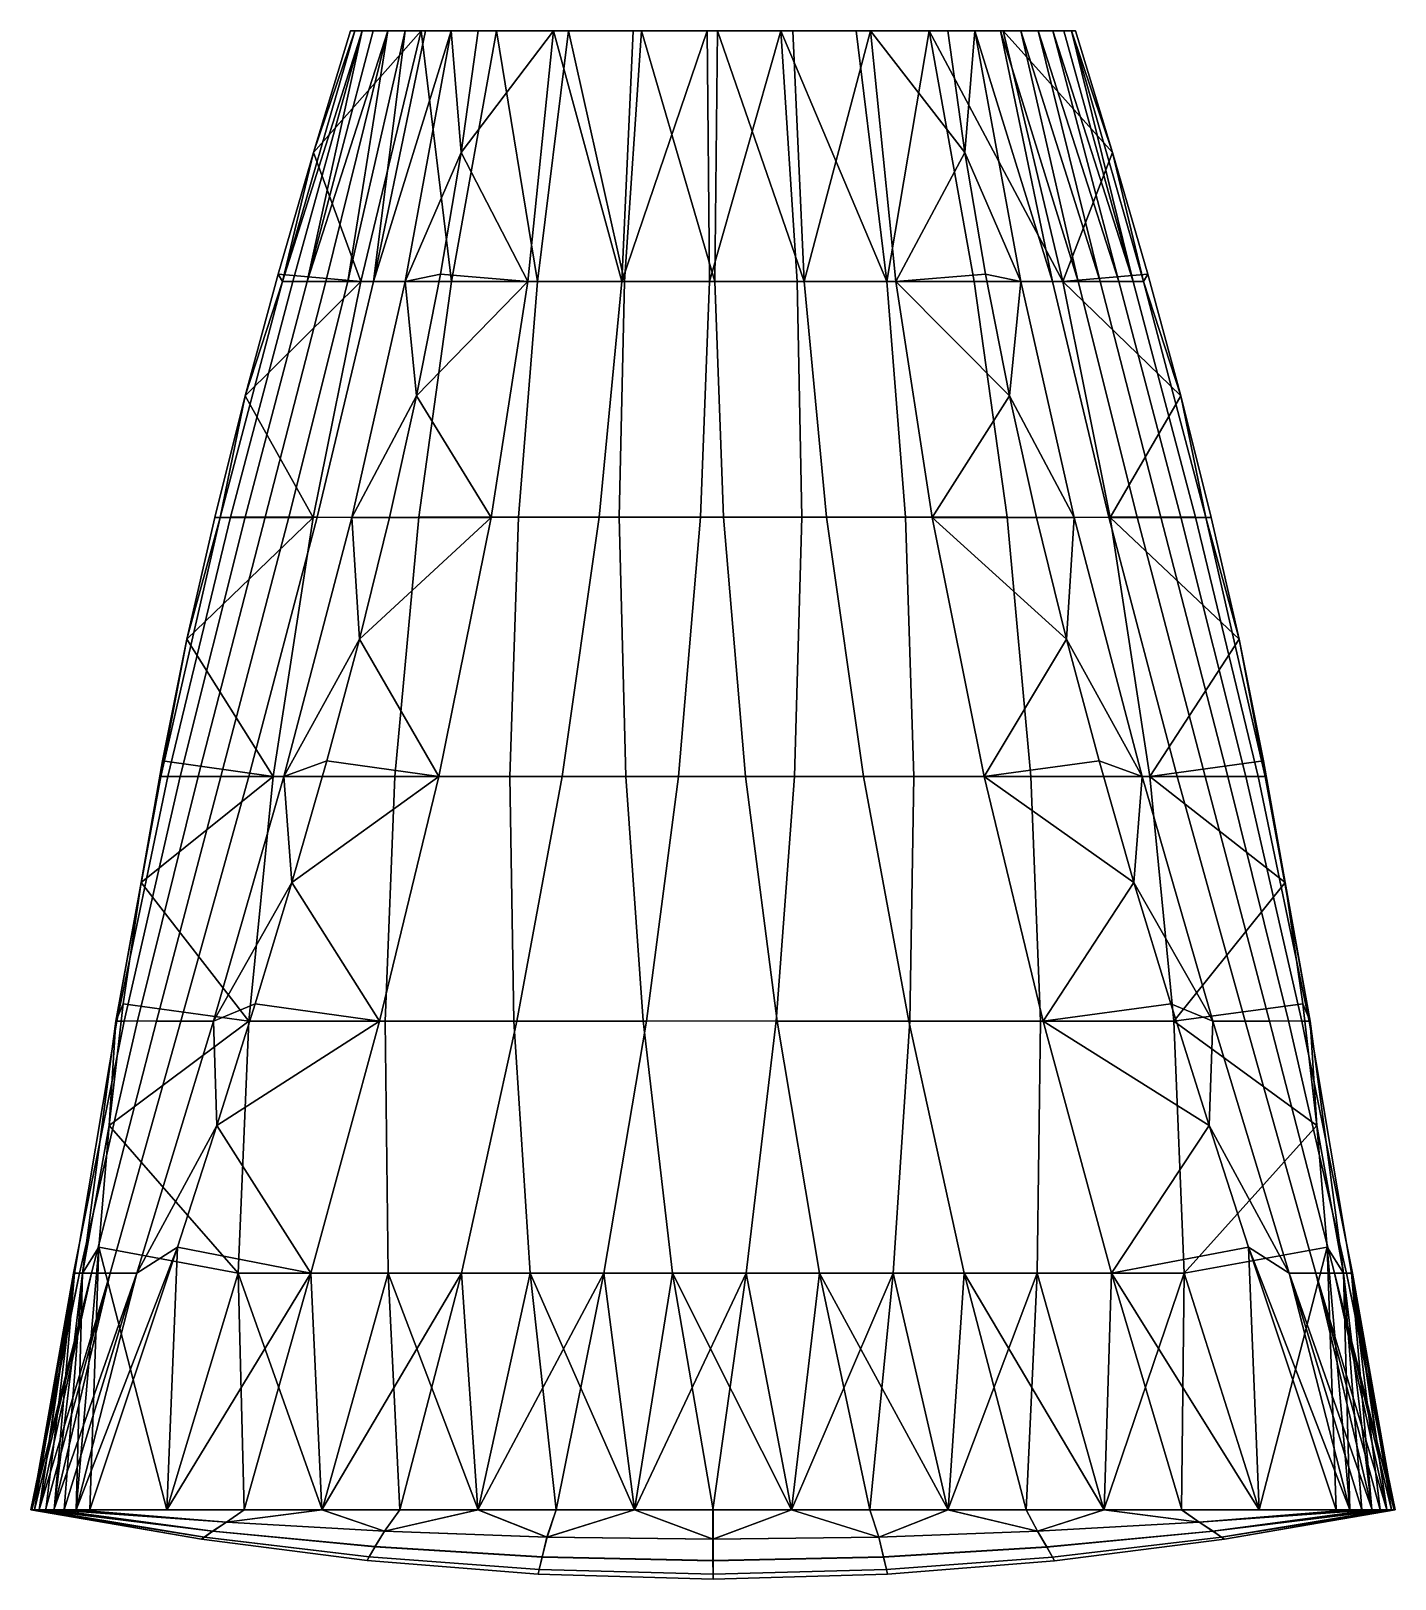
# Model space of a CAD drawing. Extents: x -11 to 11.1, y -25.1 to 0.
import ezdxf

# ---------------------------------------------------------------- set-up
doc = ezdxf.new("R2010")
doc.units = 0
doc.layers.add('METAL', color=138, linetype='CONTINUOUS')

msp = doc.modelspace()

# ---------------------------------------------------------------- meshes
at = {"layer": 'METAL'}
mesh = msp.add_polyface(dxfattribs=at)
corners = [(-6.426, -7.881, -5.8), (-5.655, -4.06, -4.935), (-4.186, -4.06, -5.448), (-4.718, -7.88, -6.365), (-2.791, -4.059, -5.867), (-3.1, -7.879, -6.821), (-1.383, -4.059, -6.224), (-1.469, -7.879, -7.206), (0.08, -4.059, -6.526), (0.222, -7.879, -7.528), (0.124, 0, -5.455), (-1.107, 0, -5.219), (-2.289, 0, -4.938), (-3.455, 0, -4.605), (-4.68, 0, -4.194), (-6.421, -1.971, -4.029), (-5.82, 0, -3.752), (-6.992, -3.941, -4.364), (-7.528, -5.912, -4.753), (-8.023, -7.883, -5.192), (-3.541, -7.881, 8.04), (-1.792, -7.88, 7.87), (-1.428, -4.06, 6.86), (-2.948, -4.06, 7.032), (-0.151, -7.879, 7.635), (-0.005, -4.059, 6.633), (-3.752, 0, 5.922), (-4.029, -1.971, 6.523), (-2.531, 0, 5.859), (-1.245, 0, 5.733), (-0.044, 0, 5.56), (-5.192, -7.883, 8.125), (-4.753, -5.912, 7.63), (-4.364, -3.941, 7.094), (-5.8, -7.881, 6.528), (-4.935, -4.06, 5.757), (-5.448, -4.06, 4.288), (-6.365, -7.88, 4.82), (-5.867, -4.059, 2.893), (-6.821, -7.879, 3.202), (-6.224, -4.059, 1.485), (-7.206, -7.879, 1.571), (-6.526, -4.059, 0.021), (-7.528, -7.879, -0.12), (-6.758, -4.06, -1.424), (-7.768, -7.88, -1.788), (-6.927, -4.06, -2.911), (-7.935, -7.881, -3.498), (-4.194, 0, 4.782), (-4.605, 0, 3.557), (-4.938, 0, 2.39), (-5.219, 0, 1.209), (-5.455, 0, -0.022), (-5.631, 0, -1.242), (-5.755, 0, -2.5), (-8.472, -9.853, -5.678)]
mesh.append_faces([[corners[k] for k in face] for face in [(0, 1, 2, 3), (3, 2, 4, 5), (5, 4, 6, 7), (7, 6, 8, 9), (10, 8, 11, 11), (11, 6, 12, 12), (12, 4, 13, 13), (13, 2, 14, 14), (14, 15, 16, 16), (15, 1, 17, 17), (17, 1, 18, 18), (18, 0, 19, 19), (1, 14, 2, 2), (0, 18, 1, 1), (2, 13, 4, 4), (4, 12, 6, 6), (6, 11, 8, 8), (14, 1, 15, 15), (20, 21, 22, 23), (21, 24, 25, 22), (26, 27, 28, 28), (28, 22, 29, 29), (29, 22, 30, 30), (31, 20, 32, 32), (32, 23, 33, 33), (33, 23, 27, 27), (23, 32, 20, 20), (22, 28, 23, 23), (25, 30, 22, 22), (27, 23, 28, 28), (34, 35, 36, 37), (37, 36, 38, 39), (39, 38, 40, 41), (41, 40, 42, 43), (43, 42, 44, 45), (45, 44, 46, 47), (26, 48, 27, 27), (48, 49, 36, 36), (49, 50, 36, 36), (50, 51, 38, 38), (51, 52, 42, 42), (52, 53, 42, 42), (53, 54, 46, 46), (54, 16, 15, 15), (15, 17, 46, 46), (17, 18, 46, 46), (18, 19, 47, 47), (19, 55, 47, 47), (31, 32, 34, 34), (32, 33, 35, 35), (33, 27, 35, 35), (35, 34, 32, 32), (36, 35, 48, 48), (38, 36, 50, 50), (40, 38, 51, 51), (42, 40, 51, 51), (44, 42, 53, 53), (47, 46, 18, 18), (46, 44, 53, 53), (27, 48, 35, 35), (46, 54, 15, 15)]])
mesh = msp.add_polyface(dxfattribs=at)
corners = [(0.222, -7.879, -7.528), (0.08, -4.059, -6.526), (1.526, -4.06, -6.758), (1.889, -7.88, -7.768), (3.012, -4.06, -6.927), (3.6, -7.881, -7.935), (3.854, 0, -5.82), (4.131, -1.971, -6.421), (2.602, 0, -5.755), (1.344, 0, -5.631), (0.124, 0, -5.455), (5.78, -9.853, -8.472), (5.294, -7.883, -8.023), (4.855, -5.912, -7.528), (4.466, -3.941, -6.992), (5.902, -7.881, -6.426), (5.037, -4.06, -5.655), (5.55, -4.06, -4.186), (6.466, -7.88, -4.718), (5.969, -4.059, -2.791), (6.923, -7.879, -3.1), (6.326, -4.059, -1.383), (7.308, -7.879, -1.469), (6.628, -4.059, 0.08), (7.63, -7.879, 0.222), (6.859, -4.06, 1.526), (7.87, -7.88, 1.889), (7.028, -4.06, 3.012), (8.037, -7.881, 3.6), (5.922, 0, 3.854), (6.523, -1.971, 4.131), (5.857, 0, 2.602), (5.733, 0, 1.344), (5.556, 0, 0.124), (5.321, 0, -1.107), (5.04, 0, -2.289), (4.707, 0, -3.455), (4.295, 0, -4.68), (8.125, -7.883, 5.294), (7.63, -5.912, 4.855), (7.094, -3.941, 4.466), (-0.151, -7.879, 7.635), (1.488, -7.879, 7.326), (1.413, -4.059, 6.342), (-0.005, -4.059, 6.633), (3.171, -7.879, 6.931), (2.867, -4.059, 5.976), (4.815, -7.88, 6.468), (4.284, -4.06, 5.551), (6.486, -7.881, 5.916), (5.721, -4.06, 5.05), (-0.044, 0, 5.56), (1.149, 0, 5.334), (2.369, 0, 5.045), (3.554, 0, 4.708), (4.752, 0, 4.306)]
mesh.append_faces([[corners[k] for k in face] for face in [(0, 1, 2, 3), (3, 2, 4, 5), (6, 7, 8, 8), (8, 2, 9, 9), (9, 2, 10, 10), (11, 5, 12, 12), (12, 5, 13, 13), (13, 4, 14, 14), (14, 4, 7, 7), (1, 10, 2, 2), (2, 8, 4, 4), (4, 13, 5, 5), (7, 4, 8, 8), (15, 16, 17, 18), (18, 17, 19, 20), (20, 19, 21, 22), (22, 21, 23, 24), (24, 23, 25, 26), (26, 25, 27, 28), (29, 30, 31, 31), (31, 25, 32, 32), (32, 25, 33, 33), (33, 23, 34, 34), (34, 21, 35, 35), (35, 19, 36, 36), (36, 17, 37, 37), (37, 7, 6, 6), (7, 16, 14, 14), (14, 16, 13, 13), (13, 15, 12, 12), (38, 28, 39, 39), (39, 27, 40, 40), (40, 27, 30, 30), (16, 37, 17, 17), (15, 13, 16, 16), (17, 36, 19, 19), (19, 35, 21, 21), (21, 34, 23, 23), (23, 33, 25, 25), (25, 31, 27, 27), (27, 39, 28, 28), (30, 27, 31, 31), (37, 16, 7, 7), (41, 42, 43, 44), (42, 45, 46, 43), (45, 47, 48, 46), (47, 49, 50, 48), (51, 44, 52, 52), (52, 46, 53, 53), (53, 46, 54, 54), (54, 50, 55, 55), (55, 30, 29, 29), (30, 50, 40, 40), (40, 50, 39, 39), (39, 49, 38, 38), (43, 52, 44, 44), (46, 52, 43, 43), (48, 54, 46, 46), (49, 39, 50, 50), (50, 54, 48, 48), (50, 30, 55, 55)]])
mesh = msp.add_polyface(dxfattribs=at)
corners = [(-7.471, -16.043, -8.045), (-7.074, -12.081, -6.901), (-5.103, -12.079, -7.471), (-5.263, -16.042, -8.57), (-6.426, -7.881, -5.8), (-4.718, -7.88, -6.365), (-3.24, -12.079, -7.921), (-3.176, -16.042, -8.968), (-3.1, -7.879, -6.821), (-2.912, -20.125, -10.017), (-1.078, -16.041, -9.274), (-0.605, -20.125, -10.215), (-1.364, -12.078, -8.289), (-1.469, -7.879, -7.206), (0.577, -12.079, -8.58), (1.09, -16.042, -9.491), (0.222, -7.879, -7.528), (-8.023, -7.883, -5.192), (-8.472, -9.853, -5.678), (-8.871, -11.824, -6.206), (-9.217, -13.795, -6.771), (-9.507, -15.765, -7.366), (-9.735, -17.736, -7.987), (-7.645, -20.126, -9.283), (-1.72, -20.125, 10.412), (0.59, -20.125, 10.324), (1.074, -16.041, 9.389), (-1.027, -16.042, 9.596), (-5.354, -16.043, 9.726), (-3.125, -16.042, 9.709), (-2.391, -12.079, 8.883), (-4.392, -12.081, 8.999), (-0.51, -12.079, 8.687), (-1.792, -7.88, 7.87), (-3.541, -7.881, 8.04), (-0.151, -7.879, 7.635), (-7.987, -17.736, 9.837), (-7.366, -15.765, 9.608), (-6.771, -13.795, 9.319), (-6.206, -11.824, 8.973), (-5.678, -9.853, 8.574), (-5.192, -7.883, 8.125), (-9.717, -20.125, 5.312), (-8.57, -16.042, 5.364), (-8.968, -16.042, 3.278), (-10.017, -20.125, 3.014), (-9.274, -16.041, 1.18), (-10.215, -20.125, 0.706), (-9.491, -16.042, -0.988), (-10.309, -20.125, -1.677), (-9.607, -16.042, -3.12), (-10.294, -20.125, -4.017), (-8.045, -16.043, 7.573), (-6.901, -12.081, 7.176), (-7.471, -12.079, 5.205), (-7.921, -12.079, 3.341), (-8.289, -12.078, 1.466), (-8.58, -12.079, -0.475), (-8.78, -12.079, -2.386), (-8.896, -12.081, -4.343), (-9.625, -16.043, -5.3), (-5.8, -7.881, 6.528), (-6.365, -7.88, 4.82), (-6.821, -7.879, 3.202), (-7.206, -7.879, 1.571), (-7.528, -7.879, -0.12), (-7.768, -7.88, -1.788), (-7.935, -7.881, -3.498), (-9.283, -20.126, 7.747), (-10.167, -20.126, -6.408)]
mesh.append_faces([[corners[k] for k in face] for face in [(0, 1, 2, 3), (1, 4, 5, 2), (3, 2, 6, 7), (2, 5, 8, 6), (9, 7, 10, 11), (7, 6, 12, 10), (6, 8, 13, 12), (10, 12, 14, 15), (12, 13, 16, 14), (17, 4, 18, 18), (18, 1, 19, 19), (19, 1, 20, 20), (20, 0, 21, 21), (21, 0, 22, 22), (23, 22, 0, 0), (0, 20, 1, 1), (1, 18, 4, 4), (24, 25, 26, 27), (28, 29, 30, 31), (29, 27, 32, 30), (31, 30, 33, 34), (30, 32, 35, 33), (36, 28, 37, 37), (37, 28, 38, 38), (38, 31, 39, 39), (39, 31, 40, 40), (40, 34, 41, 41), (31, 38, 28, 28), (34, 40, 31, 31), (42, 43, 44, 45), (45, 44, 46, 47), (47, 46, 48, 49), (49, 48, 50, 51), (52, 53, 54, 43), (43, 54, 55, 44), (44, 55, 56, 46), (46, 56, 57, 48), (48, 57, 58, 50), (50, 58, 59, 60), (53, 61, 62, 54), (54, 62, 63, 55), (55, 63, 64, 56), (56, 64, 65, 57), (57, 65, 66, 58), (58, 66, 67, 59), (18, 19, 59, 59), (19, 20, 59, 59), (20, 21, 60, 60), (21, 22, 60, 60), (36, 37, 52, 52), (37, 38, 52, 52), (38, 39, 53, 53), (39, 40, 53, 53), (40, 41, 61, 61), (52, 68, 36, 36), (69, 60, 22, 22), (53, 52, 38, 38), (60, 59, 20, 20), (61, 53, 40, 40), (59, 67, 18, 18)]])
mesh = msp.add_polyface(dxfattribs=at)
corners = [(-0.605, -20.125, -10.215), (-1.078, -16.041, -9.274), (1.09, -16.042, -9.491), (1.779, -20.125, -10.309), (3.222, -16.042, -9.607), (4.119, -20.125, -10.294), (0.577, -12.079, -8.58), (2.488, -12.079, -8.78), (0.222, -7.879, -7.528), (1.889, -7.88, -7.768), (4.445, -12.081, -8.896), (5.402, -16.043, -9.625), (3.6, -7.881, -7.935), (8.089, -17.736, -9.735), (7.468, -15.765, -9.507), (6.872, -13.795, -9.217), (6.308, -11.824, -8.871), (5.78, -9.853, -8.472), (8.147, -16.043, -7.471), (7.003, -12.081, -7.074), (7.573, -12.079, -5.103), (8.672, -16.042, -5.263), (5.902, -7.881, -6.426), (6.466, -7.88, -4.718), (8.023, -12.079, -3.24), (9.07, -16.042, -3.176), (6.923, -7.879, -3.1), (10.119, -20.125, -2.912), (9.376, -16.041, -1.078), (10.317, -20.125, -0.605), (8.39, -12.078, -1.364), (7.308, -7.879, -1.469), (9.593, -16.042, 1.09), (10.411, -20.125, 1.779), (8.682, -12.079, 0.577), (7.63, -7.879, 0.222), (9.708, -16.042, 3.222), (10.396, -20.125, 4.119), (8.882, -12.079, 2.488), (7.87, -7.88, 1.889), (8.997, -12.081, 4.445), (9.727, -16.043, 5.402), (8.037, -7.881, 3.6), (5.294, -7.883, -8.023), (9.837, -17.736, 8.089), (9.608, -15.765, 7.468), (9.319, -13.795, 6.872), (8.973, -11.824, 6.308), (8.574, -9.853, 5.78), (8.125, -7.883, 5.294), (9.385, -20.126, -7.645), (0.59, -20.125, 10.324), (2.971, -20.125, 10.124), (3.239, -16.042, 9.077), (1.074, -16.041, 9.389), (5.306, -20.125, 9.819), (5.359, -16.042, 8.673), (-1.027, -16.042, 9.596), (1.371, -12.078, 8.407), (-0.51, -12.079, 8.687), (3.307, -12.079, 8.03), (5.2, -12.079, 7.574), (7.519, -16.043, 8.161), (7.128, -12.081, 7.018), (1.488, -7.879, 7.326), (-0.151, -7.879, 7.635), (3.171, -7.879, 6.931), (4.815, -7.88, 6.468), (6.486, -7.881, 5.916), (7.687, -20.126, 9.397)]
mesh.append_faces([[corners[k] for k in face] for face in [(0, 1, 2, 3), (3, 2, 4, 5), (2, 6, 7, 4), (6, 8, 9, 7), (4, 7, 10, 11), (7, 9, 12, 10), (13, 11, 14, 14), (14, 11, 15, 15), (15, 10, 16, 16), (16, 10, 17, 17), (10, 15, 11, 11), (12, 17, 10, 10), (18, 19, 20, 21), (19, 22, 23, 20), (21, 20, 24, 25), (20, 23, 26, 24), (27, 25, 28, 29), (25, 24, 30, 28), (24, 26, 31, 30), (29, 28, 32, 33), (28, 30, 34, 32), (30, 31, 35, 34), (33, 32, 36, 37), (32, 34, 38, 36), (34, 35, 39, 38), (36, 38, 40, 41), (38, 39, 42, 40), (43, 22, 17, 17), (17, 19, 16, 16), (16, 19, 15, 15), (15, 18, 14, 14), (14, 18, 13, 13), (44, 41, 45, 45), (45, 41, 46, 46), (46, 40, 47, 47), (47, 40, 48, 48), (48, 42, 49, 49), (50, 13, 18, 18), (18, 15, 19, 19), (19, 17, 22, 22), (40, 46, 41, 41), (42, 48, 40, 40), (51, 52, 53, 54), (52, 55, 56, 53), (57, 54, 58, 59), (54, 53, 60, 58), (53, 56, 61, 60), (56, 62, 63, 61), (59, 58, 64, 65), (58, 60, 66, 64), (60, 61, 67, 66), (61, 63, 68, 67), (49, 68, 48, 48), (48, 63, 47, 47), (47, 63, 46, 46), (46, 62, 45, 45), (45, 62, 44, 44), (69, 44, 62, 62), (62, 46, 63, 63), (63, 48, 68, 68)]])
mesh = msp.add_polyface(dxfattribs=at)
corners = [(-10.046, -23.963, -10.048), (-8.797, -23.963, -10.27), (-10.268, -23.963, -8.799), (-7.83, -24.161, -7.832), (-10.462, -23.963, -7.545), (-10.626, -23.963, -6.286), (-8.052, -24.307, -5.274), (-10.761, -23.963, -5.023), (-10.865, -23.963, -3.758), (-8.19, -24.403, -2.639), (-10.94, -23.963, -2.491), (-10.985, -23.963, -1.221), (-8.238, -24.437, 0.05), (-11, -23.963, 0.05), (-10.985, -23.963, 1.321), (-8.191, -24.403, 2.736), (-10.941, -23.963, 2.59), (-10.866, -23.963, 3.858), (-8.058, -24.31, 5.309), (-10.762, -23.963, 5.123), (-10.628, -23.963, 6.385), (-7.832, -24.161, 7.929), (-10.464, -23.963, 7.644), (-10.27, -23.963, 8.899), (-8.799, -23.963, 10.37), (-10.048, -23.963, 10.147), (-7.545, -23.963, 10.564), (-7.543, -23.963, -10.464), (-10.046, -23.963, -10.048), (-9.902, -19.707, -8.627), (-8.797, -23.963, -10.27), (-9.735, -17.736, -7.987), (-7.645, -20.126, -9.283), (-7.545, -23.963, 10.564), (-6.468, -20.126, 10.264), (-8.799, -23.963, 10.37), (-8.627, -19.707, 10.004), (-10.048, -23.963, 10.147), (-9.283, -20.126, 7.747), (-8.045, -16.043, 7.573), (-8.57, -16.042, 5.364), (-9.717, -20.125, 5.312), (-10.294, -20.125, -4.017), (-9.607, -16.042, -3.12), (-9.625, -16.043, -5.3), (-10.167, -20.126, -6.408), (-10.268, -23.963, -8.799), (-10.462, -23.963, -7.545), (-10.626, -23.963, -6.286), (-10.761, -23.963, -5.023), (-10.865, -23.963, -3.758), (-10.94, -23.963, -2.491), (-10.309, -20.125, -1.677), (-10.985, -23.963, -1.221), (-11, -23.963, 0.05), (-10.215, -20.125, 0.706), (-10.985, -23.963, 1.321), (-10.941, -23.963, 2.59), (-10.017, -20.125, 3.014), (-10.866, -23.963, 3.858), (-10.762, -23.963, 5.123), (-10.628, -23.963, 6.385), (-10.464, -23.963, 7.644), (-10.27, -23.963, 8.899), (-7.987, -17.736, 9.837)]
mesh.append_faces([[corners[k] for k in face] for face in [(0, 1, 2, 2), (2, 3, 4, 4), (4, 3, 5, 5), (5, 6, 7, 7), (7, 6, 8, 8), (8, 9, 10, 10), (10, 9, 11, 11), (11, 12, 13, 13), (13, 12, 14, 14), (14, 15, 16, 16), (16, 15, 17, 17), (17, 18, 19, 19), (19, 18, 20, 20), (20, 21, 22, 22), (22, 21, 23, 23), (23, 24, 25, 25), (24, 23, 26, 26), (27, 2, 1, 1), (6, 5, 3, 3), (9, 8, 6, 6), (12, 11, 9, 9), (15, 14, 12, 12), (18, 17, 15, 15), (21, 20, 18, 18), (2, 27, 3, 3), (21, 26, 23, 23), (28, 29, 30, 30), (31, 32, 29, 29), (29, 32, 30, 30), (33, 34, 35, 35), (35, 36, 37, 37), (34, 36, 35, 35), (38, 39, 40, 41), (42, 43, 44, 45), (28, 46, 29, 29), (46, 47, 45, 45), (47, 48, 45, 45), (48, 49, 42, 42), (49, 50, 42, 42), (50, 51, 52, 52), (51, 53, 52, 52), (53, 54, 55, 55), (54, 56, 55, 55), (56, 57, 58, 58), (57, 59, 58, 58), (59, 60, 41, 41), (60, 61, 41, 41), (61, 62, 38, 38), (62, 63, 38, 38), (63, 37, 36, 36), (31, 29, 45, 45), (36, 64, 38, 38), (38, 41, 61, 61), (41, 58, 59, 59), (58, 55, 56, 56), (55, 52, 53, 53), (52, 42, 50, 50), (42, 45, 48, 48), (29, 46, 45, 45), (38, 63, 36, 36)]])
mesh = msp.add_polyface(dxfattribs=at)
corners = [(-7.83, -24.161, -7.832), (-5.272, -24.307, -8.053), (-5.424, -24.558, -5.425), (-8.052, -24.307, -5.274), (-2.637, -24.403, -8.191), (-2.715, -24.722, -5.519), (0.052, -24.437, -8.238), (0.052, -24.781, -5.551), (-5.519, -24.722, -2.716), (-8.19, -24.403, -2.639), (-2.763, -24.93, -2.764), (0.051, -25.004, -2.78), (-5.551, -24.781, 0.05), (-8.238, -24.437, 0.05), (-2.78, -25.004, 0.051), (0.051, -25.083, 0.051), (-5.519, -24.722, 2.813), (-8.191, -24.403, 2.736), (-2.764, -24.93, 2.862), (0.051, -25.004, 2.879), (-5.428, -24.563, 5.459), (-8.058, -24.31, 5.309), (-2.718, -24.729, 5.553), (0.05, -24.788, 5.585), (-5.274, -24.307, 8.151), (-7.832, -24.161, 7.929), (-2.639, -24.403, 8.289), (0.05, -24.438, 8.336), (-7.545, -23.963, 10.564), (-6.286, -23.963, 10.728), (-5.023, -23.963, 10.862), (-3.758, -23.963, 10.967), (-2.491, -23.963, 11.042), (-1.221, -23.963, 11.087), (0.05, -23.963, 11.102), (0.052, -23.963, -11), (-1.219, -23.963, -10.985), (-2.488, -23.963, -10.941), (-3.756, -23.963, -10.866), (-5.021, -23.963, -10.762), (-6.284, -23.963, -10.628), (-7.543, -23.963, -10.464), (-7.645, -20.126, -9.283), (-7.471, -16.043, -8.045), (-5.263, -16.042, -8.57), (-5.21, -20.125, -9.717), (-3.176, -16.042, -8.968), (-2.912, -20.125, -10.017), (-8.797, -23.963, -10.27), (-7.543, -23.963, -10.464), (-6.284, -23.963, -10.628), (-5.021, -23.963, -10.762), (-3.756, -23.963, -10.866), (-2.488, -23.963, -10.941), (-1.219, -23.963, -10.985), (-0.605, -20.125, -10.215), (0.052, -23.963, -11), (-6.468, -20.126, 10.264), (-4.023, -20.125, 10.396), (-3.125, -16.042, 9.709), (-5.354, -16.043, 9.726), (-1.72, -20.125, 10.412), (-1.027, -16.042, 9.596), (0.05, -23.963, 11.102), (0.59, -20.125, 10.324), (-1.221, -23.963, 11.087), (-2.491, -23.963, 11.042), (-3.758, -23.963, 10.967), (-5.023, -23.963, 10.862), (-6.286, -23.963, 10.728), (-7.545, -23.963, 10.564), (-8.627, -19.707, 10.004), (-7.987, -17.736, 9.837)]
mesh.append_faces([[corners[k] for k in face] for face in [(0, 1, 2, 3), (1, 4, 5, 2), (4, 6, 7, 5), (3, 2, 8, 9), (2, 5, 10, 8), (5, 7, 11, 10), (9, 8, 12, 13), (8, 10, 14, 12), (10, 11, 15, 14), (13, 12, 16, 17), (12, 14, 18, 16), (14, 15, 19, 18), (17, 16, 20, 21), (16, 18, 22, 20), (18, 19, 23, 22), (21, 20, 24, 25), (20, 22, 26, 24), (22, 23, 27, 26), (28, 25, 29, 29), (29, 24, 30, 30), (30, 24, 31, 31), (31, 26, 32, 32), (32, 26, 33, 33), (33, 27, 34, 34), (35, 6, 36, 36), (36, 4, 37, 37), (37, 4, 38, 38), (38, 1, 39, 39), (39, 1, 40, 40), (40, 0, 41, 41), (0, 40, 1, 1), (1, 38, 4, 4), (4, 36, 6, 6), (24, 29, 25, 25), (26, 31, 24, 24), (27, 33, 26, 26), (42, 43, 44, 45), (45, 44, 46, 47), (48, 42, 49, 49), (49, 42, 50, 50), (50, 45, 51, 51), (51, 45, 52, 52), (52, 47, 53, 53), (53, 47, 54, 54), (54, 55, 56, 56), (45, 50, 42, 42), (47, 52, 45, 45), (55, 54, 47, 47), (57, 58, 59, 60), (58, 61, 62, 59), (63, 64, 65, 65), (65, 61, 66, 66), (66, 61, 67, 67), (67, 58, 68, 68), (68, 58, 69, 69), (69, 57, 70, 70), (71, 57, 72, 72), (57, 69, 58, 58), (60, 72, 57, 57), (58, 67, 61, 61), (61, 65, 64, 64)]])
mesh = msp.add_polyface(dxfattribs=at)
corners = [(0.052, -24.437, -8.238), (2.738, -24.403, -8.191), (2.815, -24.722, -5.519), (0.052, -24.781, -5.551), (5.311, -24.31, -8.057), (5.46, -24.563, -5.427), (7.93, -24.161, -7.83), (8.152, -24.307, -5.272), (2.862, -24.93, -2.764), (0.051, -25.004, -2.78), (5.553, -24.729, -2.717), (8.289, -24.403, -2.637), (2.879, -25.004, 0.051), (0.051, -25.083, 0.051), (5.585, -24.788, 0.052), (8.336, -24.438, 0.052), (2.862, -24.931, 2.862), (0.051, -25.004, 2.879), (5.553, -24.729, 2.816), (8.289, -24.403, 2.738), (2.815, -24.729, 5.553), (0.05, -24.788, 5.585), (5.462, -24.568, 5.463), (8.155, -24.31, 5.311), (2.736, -24.403, 8.29), (0.05, -24.438, 8.336), (5.309, -24.31, 8.156), (7.929, -24.161, 7.931), (0.05, -23.963, 11.102), (1.321, -23.963, 11.087), (2.59, -23.963, 11.042), (3.858, -23.963, 10.968), (5.123, -23.963, 10.863), (6.385, -23.963, 10.729), (7.644, -23.963, 10.566), (7.647, -23.963, -10.462), (6.388, -23.963, -10.626), (5.125, -23.963, -10.761), (3.86, -23.963, -10.865), (2.592, -23.963, -10.94), (1.323, -23.963, -10.985), (0.052, -23.963, -11), (4.119, -20.125, -10.294), (3.222, -16.042, -9.607), (5.402, -16.043, -9.625), (6.51, -20.126, -10.167), (0.052, -23.963, -11), (-0.605, -20.125, -10.215), (1.323, -23.963, -10.985), (1.779, -20.125, -10.309), (2.592, -23.963, -10.94), (3.86, -23.963, -10.865), (5.125, -23.963, -10.761), (6.388, -23.963, -10.626), (7.647, -23.963, -10.462), (8.901, -23.963, -10.268), (8.729, -19.707, -9.902), (8.089, -17.736, -9.735), (5.306, -20.125, 9.819), (7.687, -20.126, 9.397), (7.519, -16.043, 8.161), (5.359, -16.042, 8.673), (8.899, -23.963, 10.372), (7.644, -23.963, 10.566), (6.385, -23.963, 10.729), (5.123, -23.963, 10.863), (3.858, -23.963, 10.968), (2.971, -20.125, 10.124), (2.59, -23.963, 11.042), (1.321, -23.963, 11.087), (0.59, -20.125, 10.324), (0.05, -23.963, 11.102)]
mesh.append_faces([[corners[k] for k in face] for face in [(0, 1, 2, 3), (1, 4, 5, 2), (4, 6, 7, 5), (3, 2, 8, 9), (2, 5, 10, 8), (5, 7, 11, 10), (9, 8, 12, 13), (8, 10, 14, 12), (10, 11, 15, 14), (13, 12, 16, 17), (12, 14, 18, 16), (14, 15, 19, 18), (17, 16, 20, 21), (16, 18, 22, 20), (18, 19, 23, 22), (21, 20, 24, 25), (20, 22, 26, 24), (22, 23, 27, 26), (28, 25, 29, 29), (29, 24, 30, 30), (30, 24, 31, 31), (31, 26, 32, 32), (32, 26, 33, 33), (33, 27, 34, 34), (35, 6, 36, 36), (36, 4, 37, 37), (37, 4, 38, 38), (38, 1, 39, 39), (39, 1, 40, 40), (40, 0, 41, 41), (0, 40, 1, 1), (1, 38, 4, 4), (4, 36, 6, 6), (24, 29, 25, 25), (26, 31, 24, 24), (27, 33, 26, 26), (42, 43, 44, 45), (46, 47, 48, 48), (48, 49, 50, 50), (50, 49, 51, 51), (51, 42, 52, 52), (52, 42, 53, 53), (53, 45, 54, 54), (54, 45, 55, 55), (56, 45, 57, 57), (49, 48, 47, 47), (42, 51, 49, 49), (45, 53, 42, 42), (44, 57, 45, 45), (58, 59, 60, 61), (62, 59, 63, 63), (63, 59, 64, 64), (64, 58, 65, 65), (65, 58, 66, 66), (66, 67, 68, 68), (68, 67, 69, 69), (69, 70, 71, 71), (70, 69, 67, 67), (67, 66, 58, 58), (58, 64, 59, 59)]])
mesh = msp.add_polyface(dxfattribs=at)
corners = [(7.644, -23.963, 10.566), (10.37, -23.963, 8.901), (8.899, -23.963, 10.372), (10.147, -23.963, 10.15), (7.929, -24.161, 7.931), (10.564, -23.963, 7.647), (10.728, -23.963, 6.388), (8.155, -24.31, 5.311), (10.862, -23.963, 5.125), (10.967, -23.963, 3.86), (8.289, -24.403, 2.738), (11.042, -23.963, 2.592), (11.087, -23.963, 1.323), (8.336, -24.438, 0.052), (11.102, -23.963, 0.052), (11.087, -23.963, -1.219), (8.289, -24.403, -2.637), (11.042, -23.963, -2.488), (10.968, -23.963, -3.756), (8.152, -24.307, -5.272), (10.863, -23.963, -5.021), (10.729, -23.963, -6.284), (7.93, -24.161, -7.83), (10.566, -23.963, -7.543), (10.372, -23.963, -8.797), (8.901, -23.963, -10.268), (10.15, -23.963, -10.046), (7.647, -23.963, -10.462), (8.901, -23.963, -10.268), (8.729, -19.707, -9.902), (10.15, -23.963, -10.046), (6.51, -20.126, -10.167), (9.385, -20.126, -7.645), (8.147, -16.043, -7.471), (8.672, -16.042, -5.263), (9.818, -20.125, -5.21), (9.07, -16.042, -3.176), (10.119, -20.125, -2.912), (10.396, -20.125, 4.119), (9.708, -16.042, 3.222), (9.727, -16.043, 5.402), (10.269, -20.126, 6.51), (10.372, -23.963, -8.797), (10.566, -23.963, -7.543), (10.729, -23.963, -6.284), (10.863, -23.963, -5.021), (10.968, -23.963, -3.756), (11.042, -23.963, -2.488), (11.087, -23.963, -1.219), (10.317, -20.125, -0.605), (11.102, -23.963, 0.052), (11.087, -23.963, 1.323), (10.411, -20.125, 1.779), (11.042, -23.963, 2.592), (10.967, -23.963, 3.86), (10.862, -23.963, 5.125), (10.728, -23.963, 6.388), (10.564, -23.963, 7.647), (10.37, -23.963, 8.901), (10.004, -19.707, 8.729), (10.147, -23.963, 10.15), (8.089, -17.736, -9.735), (9.837, -17.736, 8.089), (8.899, -23.963, 10.372), (7.687, -20.126, 9.397)]
mesh.append_faces([[corners[k] for k in face] for face in [(0, 1, 2, 2), (2, 1, 3, 3), (1, 4, 5, 5), (5, 4, 6, 6), (6, 7, 8, 8), (8, 7, 9, 9), (9, 10, 11, 11), (11, 10, 12, 12), (12, 13, 14, 14), (14, 13, 15, 15), (15, 16, 17, 17), (17, 16, 18, 18), (18, 19, 20, 20), (20, 19, 21, 21), (21, 22, 23, 23), (23, 22, 24, 24), (24, 25, 26, 26), (25, 24, 27, 27), (22, 21, 19, 19), (19, 18, 16, 16), (16, 15, 13, 13), (13, 12, 10, 10), (10, 9, 7, 7), (7, 6, 4, 4), (4, 1, 0, 0), (22, 27, 24, 24), (28, 29, 30, 30), (31, 29, 28, 28), (32, 33, 34, 35), (35, 34, 36, 37), (38, 39, 40, 41), (30, 29, 42, 42), (42, 32, 43, 43), (43, 32, 44, 44), (44, 35, 45, 45), (45, 35, 46, 46), (46, 37, 47, 47), (47, 37, 48, 48), (48, 49, 50, 50), (50, 49, 51, 51), (51, 52, 53, 53), (53, 52, 54, 54), (54, 38, 55, 55), (55, 38, 56, 56), (56, 41, 57, 57), (57, 41, 58, 58), (58, 59, 60, 60), (61, 32, 29, 29), (59, 41, 62, 62), (35, 44, 32, 32), (37, 46, 35, 35), (49, 48, 37, 37), (52, 51, 49, 49), (38, 54, 52, 52), (41, 56, 38, 38), (40, 62, 41, 41), (29, 32, 42, 42), (41, 59, 58, 58), (60, 59, 63, 63), (62, 64, 59, 59), (59, 64, 63, 63)]])

doc.saveas('drawing.dxf')
